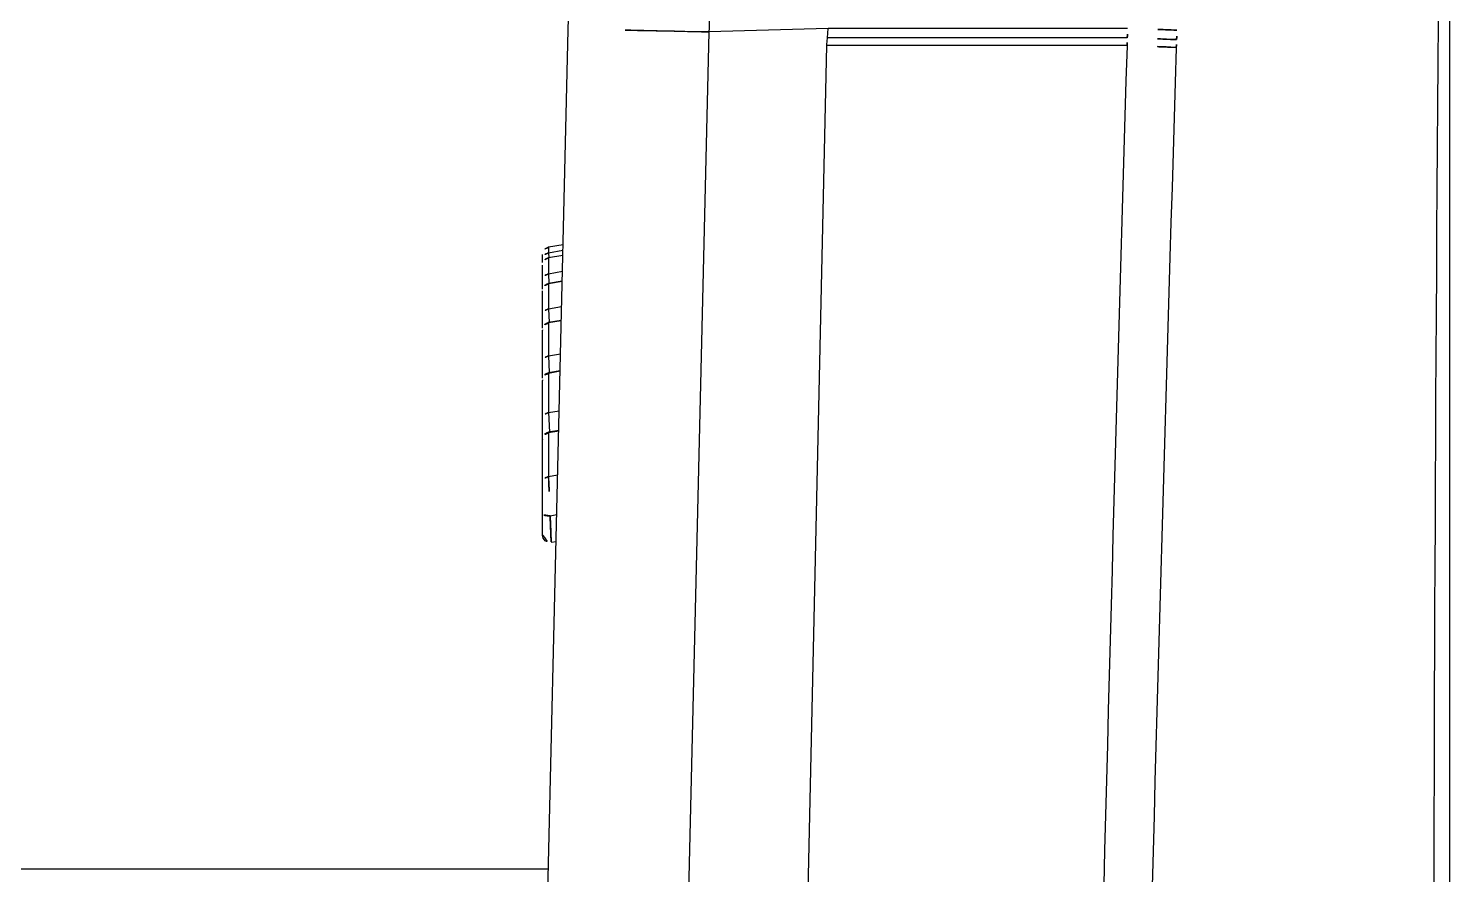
# Model space of a CAD drawing. Extents: x 16296660632 to 16296680496, y -37409619871 to -37409616057.
# Drawn here: x 16296679156.2 to 16296679253.7, y -37409616813.5 to -37409616755.5 of the extents above; entities that cross this region are included whole.
import ezdxf

# ---------------------------------------------------------------- set-up
doc = ezdxf.new("R2010")
doc.units = 0
doc.header["$LTSCALE"] = 10
doc.header["$MEASUREMENT"] = 0
doc.layers.get('0').update_dxf_attribs({"linetype": 'CONTINUOUS'})
for name, color, linetype in [('BACK_CASE_DADA_2', 7, 'CONTINUOUS'), ('MIDDLE_CASE_DADA', 7, 'CONTINUOUS'), ('에어노즐', 7, 'CONTINUOUS')]:
    doc.layers.add(name, color=color, linetype=linetype)

msp = doc.modelspace()

# ---------------------------------------------------------------- linework, layer by layer
msp.add_line((16296679117.46888, -37409616813.107407), (16296679191.849831, -37409616813.107407))
at = {"layer": 'BACK_CASE_DADA_2', "color": 7, "linetype": 'Continuous', "ltscale": 25.4}
for p, q in [((16296679253.659361, -37409616711.409119), (16296679253.659361, -37409616910.107399)), ((16296679210.963421, -37409616756.600037), (16296679210.99461, -37409616756.130188)), ((16296679210.99461, -37409616756.130188), (16296679211.037081, -37409616755.490257)), ((16296679213.585871, -37409616756.130173), (16296679210.99461, -37409616756.129951)), ((16296679231.577259, -37409616755.492081), (16296679211.037081, -37409616755.490257)), ((16296679231.55617, -37409616756.13176), (16296679213.585871, -37409616756.130173)), ((16296679231.55673, -37409616756.13176), (16296679231.55617, -37409616756.13176)), ((16296679231.577259, -37409616755.492081), (16296679231.577829, -37409616755.492081)), ((16296679207.660879, -37409616905.107132), (16296679210.962111, -37409616756.658707)), ((16296679210.962111, -37409616756.658707), (16296679210.963421, -37409616756.600037)), ((16296679231.539061, -37409616756.661102), (16296679210.962111, -37409616756.658707)), ((16296679231.539061, -37409616756.661102), (16296679231.53933, -37409616756.661102))]:
    msp.add_line(p, q, dxfattribs=at)
for centre, radius, start, end in [((16296679386.82045, -37409616760.335541), 155.318159, 164.99182368, 178.21315124), ((16296679373.93968, -37409616760.802917), 139.07476, 163.92280563, 177.86017641), ((16296690951.95956, -37409616843.316711), 11699.422848, 179.4269104993, 180.3269768792), ((16296679011.0522, -37409616749.14798), 220.615095, 358.04826542, 358.18603495), ((16296678965.1731, -37409616747.028389), 266.538573, 358.04257855, 358.18035162), ((16296679222.28994, -37409617046.579628), 290.595661, 87.50537734, 88.17258254), ((16296679222.76129, -37409617055.509354), 300.146787, 87.6703242, 88.31679358), ((16296679036.243679, -37409616749.210808), 198.819518, 357.81468519, 357.96821979), ((16296679010.29884, -37409616747.742188), 224.800788, 357.82868407, 357.99402923), ((16296691461.55891, -37409617124.575691), 12235.552567, 178.2770028357, 178.9958552186), ((16296691518.313499, -37409617138.604759), 12289.327523, 178.2197118448, 178.9346469154), ((16296679220.691759, -37409617079.34079), 322.861973, 87.47442255, 88.07461712)]:
    msp.add_arc(centre, radius, start, end, dxfattribs=at)
at = {"layer": 'MIDDLE_CASE_DADA', "color": 7, "linetype": 'Continuous', "ltscale": 25.4}
for p, q in [((16296679193.219549, -37409616755.579269), (16296679193.969509, -37409616724.080887)), ((16296679189.659361, -37409616905.107407), (16296679193.219549, -37409616755.579269)), ((16296679202.867729, -37409616755.730026), (16296679199.310369, -37409616905.139168)), ((16296679211.037081, -37409616755.490257), (16296679202.867729, -37409616755.730026)), ((16296679210.962111, -37409616756.658707), (16296679210.963421, -37409616756.600037))]:
    msp.add_line(p, q, dxfattribs=at)
msp.add_ellipse((16296679203.216721, -37409616755.817299), major_axis=(-9.997167, 0.238028), ratio=0.007898255, start_param=4.747492185, end_param=6.283185307, dxfattribs=at)
msp.add_open_spline([(16296679211.328449, -37409616706.842323), (16296679211.316219, -37409616706.973671), (16296679211.291149, -37409616707.240257), (16296679211.205601, -37409616707.747368), (16296679211.08527, -37409616708.346649), (16296679210.9268, -37409616709.051468), (16296679210.7316, -37409616709.865448), (16296679210.4998, -37409616710.79467), (16296679210.23181, -37409616711.844261), (16296679209.854059, -37409616713.306587), (16296679209.32399, -37409616715.338028), (16296679208.65872, -37409616717.924637), (16296679207.90815, -37409616720.913887), (16296679207.151079, -37409616724.113853), (16296679206.37072, -37409616727.687592), (16296679205.618151, -37409616731.329323), (16296679204.908039, -37409616735.130966), (16296679204.271191, -37409616739.141548), (16296679203.72505, -37409616743.194572), (16296679203.28377, -37409616747.383926), (16296679202.974911, -37409616751.523468), (16296679202.902781, -37409616754.354477), (16296679202.867729, -37409616755.730026)], degree=3, knots=[0, 0, 0, 0, 0.028466058, 0.05776831, 0.087917501, 0.118923515, 0.150795452, 0.183541705, 0.217170029, 0.2516876, 0.312443234, 0.378116425, 0.433737994, 0.503962357, 0.566641257, 0.629351357, 0.692097995, 0.753630939, 0.818702228, 0.877213131, 0.940339028, 1, 1, 1, 1], dxfattribs=at)
at = {"layer": '에어노즐', "color": 7, "linetype": 'Continuous', "ltscale": 25.4}
for p, q in [((16296679191.45936, -37409616771.361549), (16296679191.45936, -37409616770.991402)), ((16296679192.85121, -37409616771.049561), (16296679191.87253, -37409616771.22213)), ((16296679192.8685, -37409616770.323402), (16296679191.87254, -37409616770.499023)), ((16296679191.87254, -37409616770.499023), (16296679191.87262, -37409616770.869637)), ((16296679191.87262, -37409616770.869637), (16296679192.85964, -37409616770.695602)), ((16296679191.87262, -37409616770.869637), (16296679191.885929, -37409616771.219757)), ((16296679192.851101, -37409616771.053978), (16296679191.8727, -37409616771.226501)), ((16296679191.45936, -37409616771.529182), (16296679191.45936, -37409616771.361549)), ((16296679191.45936, -37409616772.801514), (16296679191.45936, -37409616771.717957)), ((16296679191.8727, -37409616771.226501), (16296679191.87253, -37409616771.22213)), ((16296679191.8727, -37409616771.226501), (16296679191.872919, -37409616772.311333)), ((16296679191.45936, -37409616773.364967), (16296679191.45936, -37409616772.801514)), ((16296679192.80908, -37409616772.818863), (16296679191.87253, -37409616772.984001)), ((16296679191.87306, -37409616772.997818), (16296679191.87253, -37409616772.984001)), ((16296679191.872919, -37409616772.311333), (16296679192.825159, -37409616772.143417)), ((16296679191.872919, -37409616772.311333), (16296679191.89831, -37409616772.979446)), ((16296679192.80875, -37409616772.832832), (16296679191.87306, -37409616772.997818)), ((16296679191.87306, -37409616772.997818), (16296679191.87336, -37409616774.717346)), ((16296679191.45936, -37409616773.476402), (16296679191.45936, -37409616773.487244)), ((16296679191.45936, -37409616775.205063), (16296679191.45936, -37409616773.487244)), ((16296679191.87336, -37409616774.717346), (16296679192.767639, -37409616774.559669)), ((16296679191.87336, -37409616774.717346), (16296679191.908991, -37409616775.654953)), ((16296679191.45936, -37409616776.039223), (16296679191.45936, -37409616775.205063)), ((16296679192.74507, -37409616775.507523), (16296679191.87253, -37409616775.661377)), ((16296679191.87352, -37409616775.687286), (16296679191.87253, -37409616775.661377)), ((16296679192.74444, -37409616775.53373), (16296679191.87352, -37409616775.687286)), ((16296679191.87352, -37409616775.687286), (16296679191.87384, -37409616777.937477)), ((16296679191.45936, -37409616776.153778), (16296679191.45936, -37409616776.17411)), ((16296679191.45936, -37409616778.422493), (16296679191.45936, -37409616776.17411)), ((16296679191.87384, -37409616777.937477), (16296679192.690639, -37409616777.793457)), ((16296679191.45936, -37409616779.480751), (16296679191.45936, -37409616778.422493)), ((16296679191.87384, -37409616777.937477), (16296679191.91777, -37409616779.093437)), ((16296679191.45936, -37409616779.593819), (16296679191.45936, -37409616779.624008)), ((16296679191.45936, -37409616782.311867), (16296679191.45936, -37409616779.624008)), ((16296679192.662821, -37409616778.962067), (16296679191.87253, -37409616779.101418)), ((16296679191.873989, -37409616779.1399), (16296679191.87253, -37409616779.101418)), ((16296679192.66189, -37409616779.000977), (16296679191.873989, -37409616779.1399)), ((16296679191.873989, -37409616779.1399), (16296679191.87431, -37409616781.829559)), ((16296679191.87431, -37409616781.829559), (16296679192.59758, -37409616781.702026)), ((16296679191.45936, -37409616784.067383), (16296679191.45936, -37409616782.311867)), ((16296679191.87431, -37409616781.829559), (16296679191.925131, -37409616783.166832)), ((16296679191.45936, -37409616783.66851), (16296679191.45936, -37409616783.708351)), ((16296679191.45936, -37409616786.693382), (16296679191.45936, -37409616783.708351)), ((16296679192.56539, -37409616783.053932), (16296679191.87253, -37409616783.176102)), ((16296679191.87446, -37409616783.226891), (16296679191.87253, -37409616783.176102)), ((16296679192.564171, -37409616783.105278), (16296679191.87446, -37409616783.226891)), ((16296679191.87446, -37409616783.226891), (16296679191.874741, -37409616786.213531)), ((16296679191.874741, -37409616786.213531), (16296679192.49276, -37409616786.104553)), ((16296679191.45936, -37409616788.804901), (16296679191.45936, -37409616786.693382)), ((16296679191.45936, -37409616787.216454), (16296679191.45936, -37409616786.873543)), ((16296679191.45936, -37409616790.2304), (16296679191.45936, -37409616788.804901)), ((16296679191.977461, -37409616788.907516), (16296679192.42791, -37409616788.828087)), ((16296679192.046801, -37409616790.722816), (16296679192.384211, -37409616790.663322))]:
    msp.add_line(p, q, dxfattribs=at)
for centre, radius, start, end in [((16296679191.95936, -37409616771.714531), 0.5, 100.42929599, 180), ((16296679191.95936, -37409616773.476402), 0.5, 100.7598266, 180), ((16296679191.95936, -37409616776.153778), 0.5, 101.0407649, 180), ((16296679191.95936, -37409616779.593819), 0.5, 101.20785081, 180), ((16296679191.95936, -37409616783.66851), 0.5, 101.20785081, 180), ((16296679191.950109, -37409616786.698486), 0.490779, 98.83324537, 179.4041786), ((16296680775.404289, -37409616727.18589), 1584.629316, 182.134573496, 182.232124792), ((16296679191.95936, -37409616790.230522), 0.5, 180, 280.07238723), ((16296679191.95936, -37409616790.23053), 0.5, 180, 280.42290401)]:
    msp.add_arc(centre, radius, start, end, dxfattribs=at)
for centre, major_axis, ratio, start_param, end_param in [((16296679191.95936, -37409616770.991402), (-0.5, 0), 0.999950378, 4.886913419, 6.283185307), ((16296679191.95936, -37409616771.361549), (0.5, 0), 0.998956407, 1.745150781, 3.141592654), ((16296679191.95936, -37409616771.717957), (0.5, 0), 0.998027736, 1.744991955, 3.141592654), ((16296679191.95936, -37409616772.801514), (0.5, 0), 0.995342865, 1.744532723, 3.141592654), ((16296679191.95936, -37409616773.487244), (0.5, 0), 0.993764989, 1.744262802, 3.141592654), ((16296679191.95936, -37409616775.205063), (0.5, 0), 0.99015375, 1.743644946, 3.141592654), ((16296679191.95936, -37409616776.17411), (0.5, 0), 0.988309018, 1.743329274, 3.141592654), ((16296679191.95936, -37409616778.422493), (0.5, 0), 0.984502823, 1.742677846, 3.141592654), ((16296679191.95936, -37409616779.624008), (0.5, 0), 0.982643147, 1.74235951, 3.141592654), ((16296679191.95936, -37409616782.311867), (0.5, 0), 0.978867325, 1.741713063, 3.141592654), ((16296679191.95936, -37409616783.708351), (0.5, 0), 0.977102959, 1.741410942, 3.141592654)]:
    msp.add_ellipse(centre, major_axis=major_axis, ratio=ratio, start_param=start_param, end_param=end_param, dxfattribs=at)
for points, knots in [([(16296679191.977461, -37409616788.907516), (16296679191.84362, -37409616788.908524), (16296679191.708651, -37409616788.897903), (16296679191.515869, -37409616788.859718), (16296679191.45936, -37409616788.832397), (16296679191.45936, -37409616788.804901)], [0, 0, 0, 0, 0.5, 0.5, 1, 1, 1, 1]), ([(16296679191.977461, -37409616788.907516), (16296679191.98324, -37409616789.057831), (16296679191.9888, -37409616789.20237), (16296679191.999451, -37409616789.480423), (16296679192.004601, -37409616789.615311), (16296679192.014099, -37409616789.865143), (16296679192.01844, -37409616789.980103), (16296679192.02636, -37409616790.190277), (16296679192.02993, -37409616790.285454), (16296679192.039, -37409616790.528389), (16296679192.04311, -37409616790.639816), (16296679192.045771, -37409616790.711891), (16296679192.046181, -37409616790.72287), (16296679192.046181, -37409616790.722923)], [0, 0, 0, 0, 0.125, 0.125, 0.25, 0.25, 0.375, 0.375, 0.5, 0.5, 0.75, 0.75, 0.8559405574, 0.8559405574, 0.8559405574, 0.8559405574])]:
    msp.add_open_spline(points, degree=3, knots=knots, dxfattribs=at)

doc.saveas('drawing.dxf')
